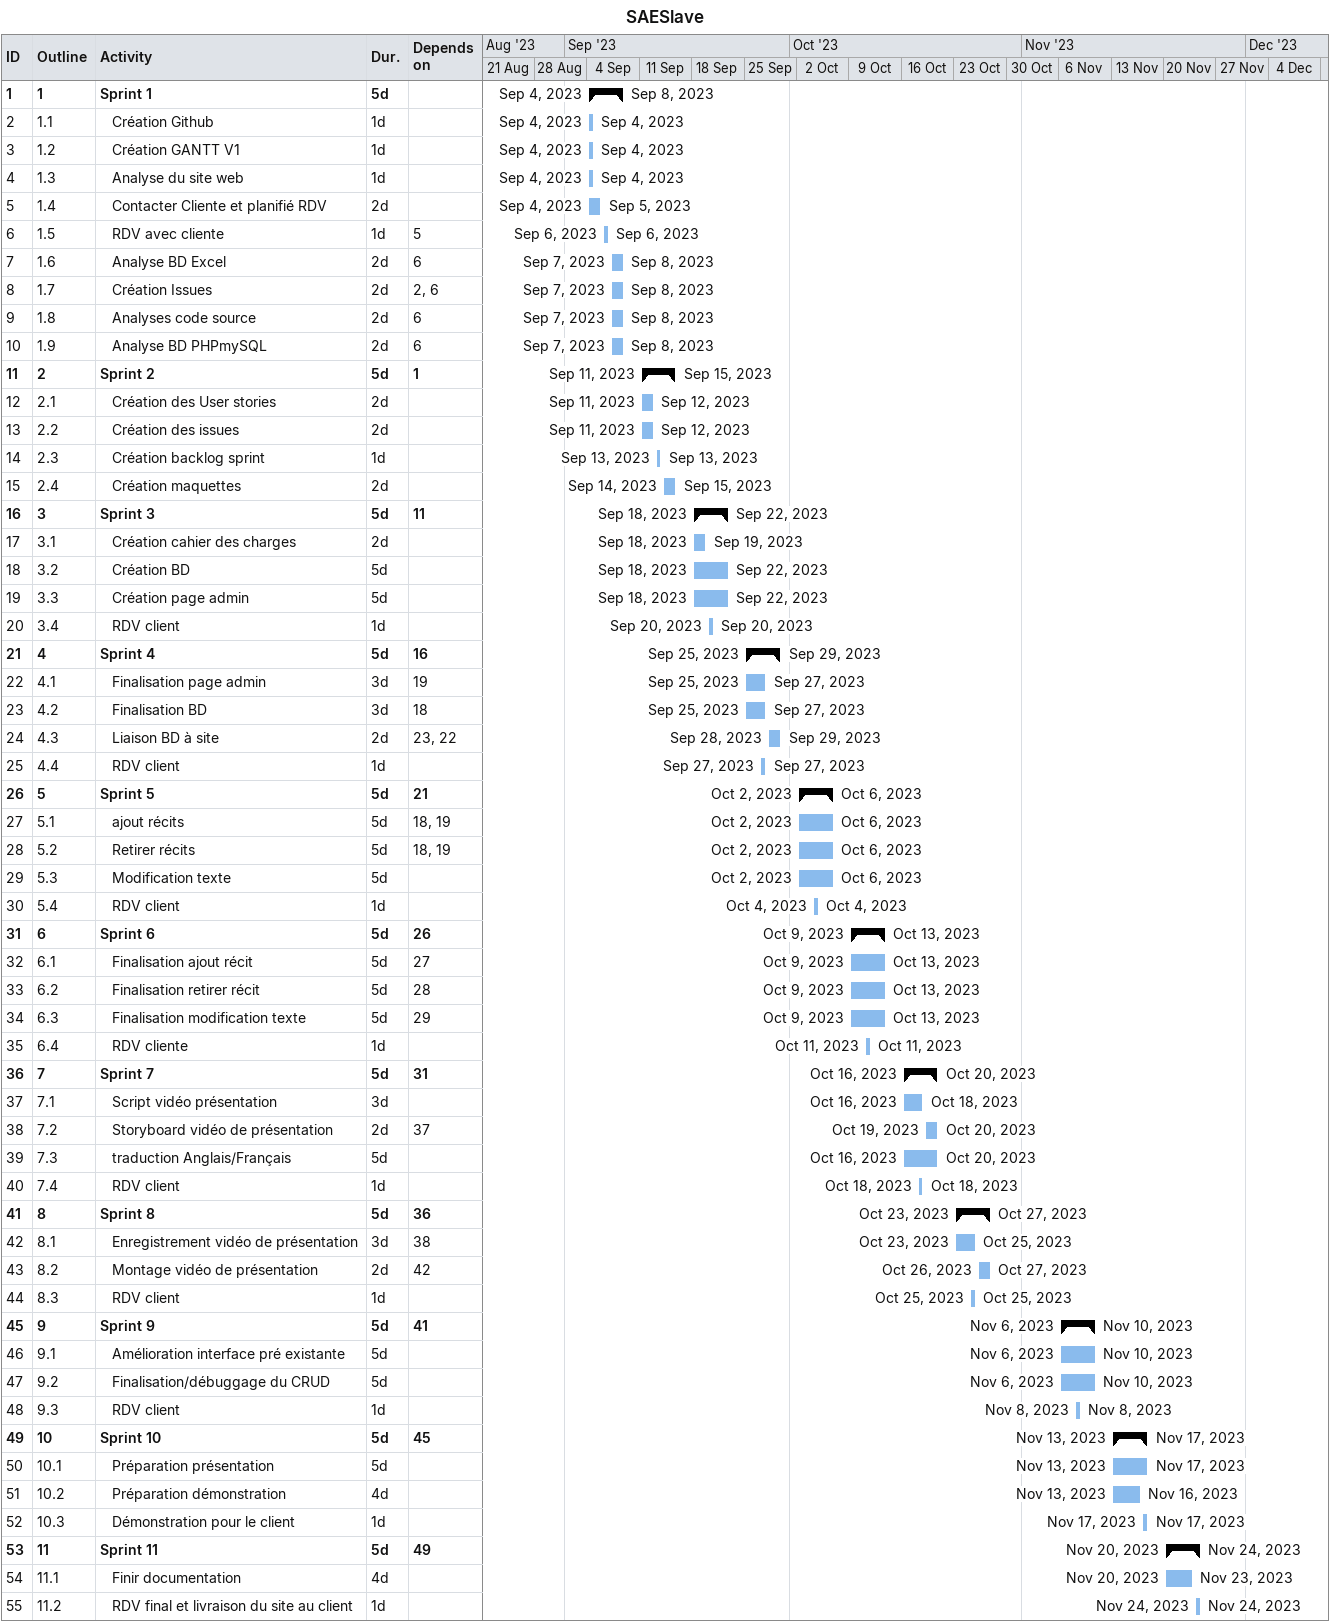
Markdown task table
SAESlave

| ID | WBS | Task | Duration | Start | Finish | Predecessors |
|---|---|---|---|---|---|---|
| 1 | 1 | **Sprint 1** | 5d | 2023-09-04 | 2023-09-08 |  |
| 2 | 1.1 | Création Github | 1d | 2023-09-04 | 2023-09-04 |  |
| 3 | 1.2 | Création GANTT V1 | 1d | 2023-09-04 | 2023-09-04 |  |
| 4 | 1.3 | Analyse du site web | 1d | 2023-09-04 | 2023-09-04 |  |
| 5 | 1.4 | Contacter Cliente et planifié RDV | 2d | 2023-09-04 | 2023-09-05 |  |
| 6 | 1.5 | RDV avec cliente | 1d | 2023-09-06 | 2023-09-06 | 5 |
| 7 | 1.6 | Analyse BD Excel | 2d | 2023-09-07 | 2023-09-08 | 6 |
| 8 | 1.7 | Création Issues | 2d | 2023-09-07 | 2023-09-08 | 2, 6 |
| 9 | 1.8 | Analyses code source | 2d | 2023-09-07 | 2023-09-08 | 6 |
| 10 | 1.9 | Analyse BD PHPmySQL | 2d | 2023-09-07 | 2023-09-08 | 6 |
| 11 | 2 | **Sprint 2** | 5d | 2023-09-11 | 2023-09-15 | 1 |
| 12 | 2.1 | Création des User stories | 2d | 2023-09-11 | 2023-09-12 |  |
| 13 | 2.2 | Création des issues | 2d | 2023-09-11 | 2023-09-12 |  |
| 14 | 2.3 | Création backlog sprint | 1d | 2023-09-13 | 2023-09-13 |  |
| 15 | 2.4 | Création maquettes | 2d | 2023-09-14 | 2023-09-15 |  |
| 16 | 3 | **Sprint 3** | 5d | 2023-09-18 | 2023-09-22 | 11 |
| 17 | 3.1 | Création cahier des charges | 2d | 2023-09-18 | 2023-09-19 |  |
| 18 | 3.2 | Création BD | 5d | 2023-09-18 | 2023-09-22 |  |
| 19 | 3.3 | Création page admin | 5d | 2023-09-18 | 2023-09-22 |  |
| 20 | 3.4 | RDV client | 1d | 2023-09-20 | 2023-09-20 |  |
| 21 | 4 | **Sprint 4** | 5d | 2023-09-25 | 2023-09-29 | 16 |
| 22 | 4.1 | Finalisation page admin | 3d | 2023-09-25 | 2023-09-27 | 19 |
| 23 | 4.2 | Finalisation BD | 3d | 2023-09-25 | 2023-09-27 | 18 |
| 24 | 4.3 | Liaison BD à site | 2d | 2023-09-28 | 2023-09-29 | 23, 22 |
| 25 | 4.4 | RDV client | 1d | 2023-09-27 | 2023-09-27 |  |
| 26 | 5 | **Sprint 5** | 5d | 2023-10-02 | 2023-10-06 | 21 |
| 27 | 5.1 | ajout récits | 5d | 2023-10-02 | 2023-10-06 | 18, 19 |
| 28 | 5.2 | Retirer récits | 5d | 2023-10-02 | 2023-10-06 | 18, 19 |
| 29 | 5.3 | Modification texte | 5d | 2023-10-02 | 2023-10-06 |  |
| 30 | 5.4 | RDV client | 1d | 2023-10-04 | 2023-10-04 |  |
| 31 | 6 | **Sprint 6** | 5d | 2023-10-09 | 2023-10-13 | 26 |
| 32 | 6.1 | Finalisation ajout récit | 5d | 2023-10-09 | 2023-10-13 | 27 |
| 33 | 6.2 | Finalisation retirer récit | 5d | 2023-10-09 | 2023-10-13 | 28 |
| 34 | 6.3 | Finalisation modification texte | 5d | 2023-10-09 | 2023-10-13 | 29 |
| 35 | 6.4 | RDV cliente | 1d | 2023-10-11 | 2023-10-11 |  |
| 36 | 7 | **Sprint 7** | 5d | 2023-10-16 | 2023-10-20 | 31 |
| 37 | 7.1 | Script vidéo présentation | 3d | 2023-10-16 | 2023-10-18 |  |
| 38 | 7.2 | Storyboard vidéo de présentation | 2d | 2023-10-19 | 2023-10-20 | 37 |
| 39 | 7.3 | traduction Anglais/Français | 5d | 2023-10-16 | 2023-10-20 |  |
| 40 | 7.4 | RDV client | 1d | 2023-10-18 | 2023-10-18 |  |
| 41 | 8 | **Sprint 8** | 5d | 2023-10-23 | 2023-10-27 | 36 |
| 42 | 8.1 | Enregistrement vidéo de présentation | 3d | 2023-10-23 | 2023-10-25 | 38 |
| 43 | 8.2 | Montage vidéo de présentation | 2d | 2023-10-26 | 2023-10-27 | 42 |
| 44 | 8.3 | RDV client | 1d | 2023-10-25 | 2023-10-25 |  |
| 45 | 9 | **Sprint 9** | 5d | 2023-11-06 | 2023-11-10 | 41 |
| 46 | 9.1 | Amélioration interface pré existante | 5d | 2023-11-06 | 2023-11-10 |  |
| 47 | 9.2 | Finalisation/débuggage du CRUD | 5d | 2023-11-06 | 2023-11-10 |  |
| 48 | 9.3 | RDV client | 1d | 2023-11-08 | 2023-11-08 |  |
| 49 | 10 | **Sprint 10** | 5d | 2023-11-13 | 2023-11-17 | 45 |
| 50 | 10.1 | Préparation présentation | 5d | 2023-11-13 | 2023-11-17 |  |
| 51 | 10.2 | Préparation démonstration | 4d | 2023-11-13 | 2023-11-16 |  |
| 52 | 10.3 | Démonstration pour le client | 1d | 2023-11-17 | 2023-11-17 |  |
| 53 | 11 | **Sprint 11** | 5d | 2023-11-20 | 2023-11-24 | 49 |
| 54 | 11.1 | Finir documentation | 4d | 2023-11-20 | 2023-11-23 |  |
| 55 | 11.2 | RDV final et livraison du site au client | 1d | 2023-11-24 | 2023-11-24 |  |
